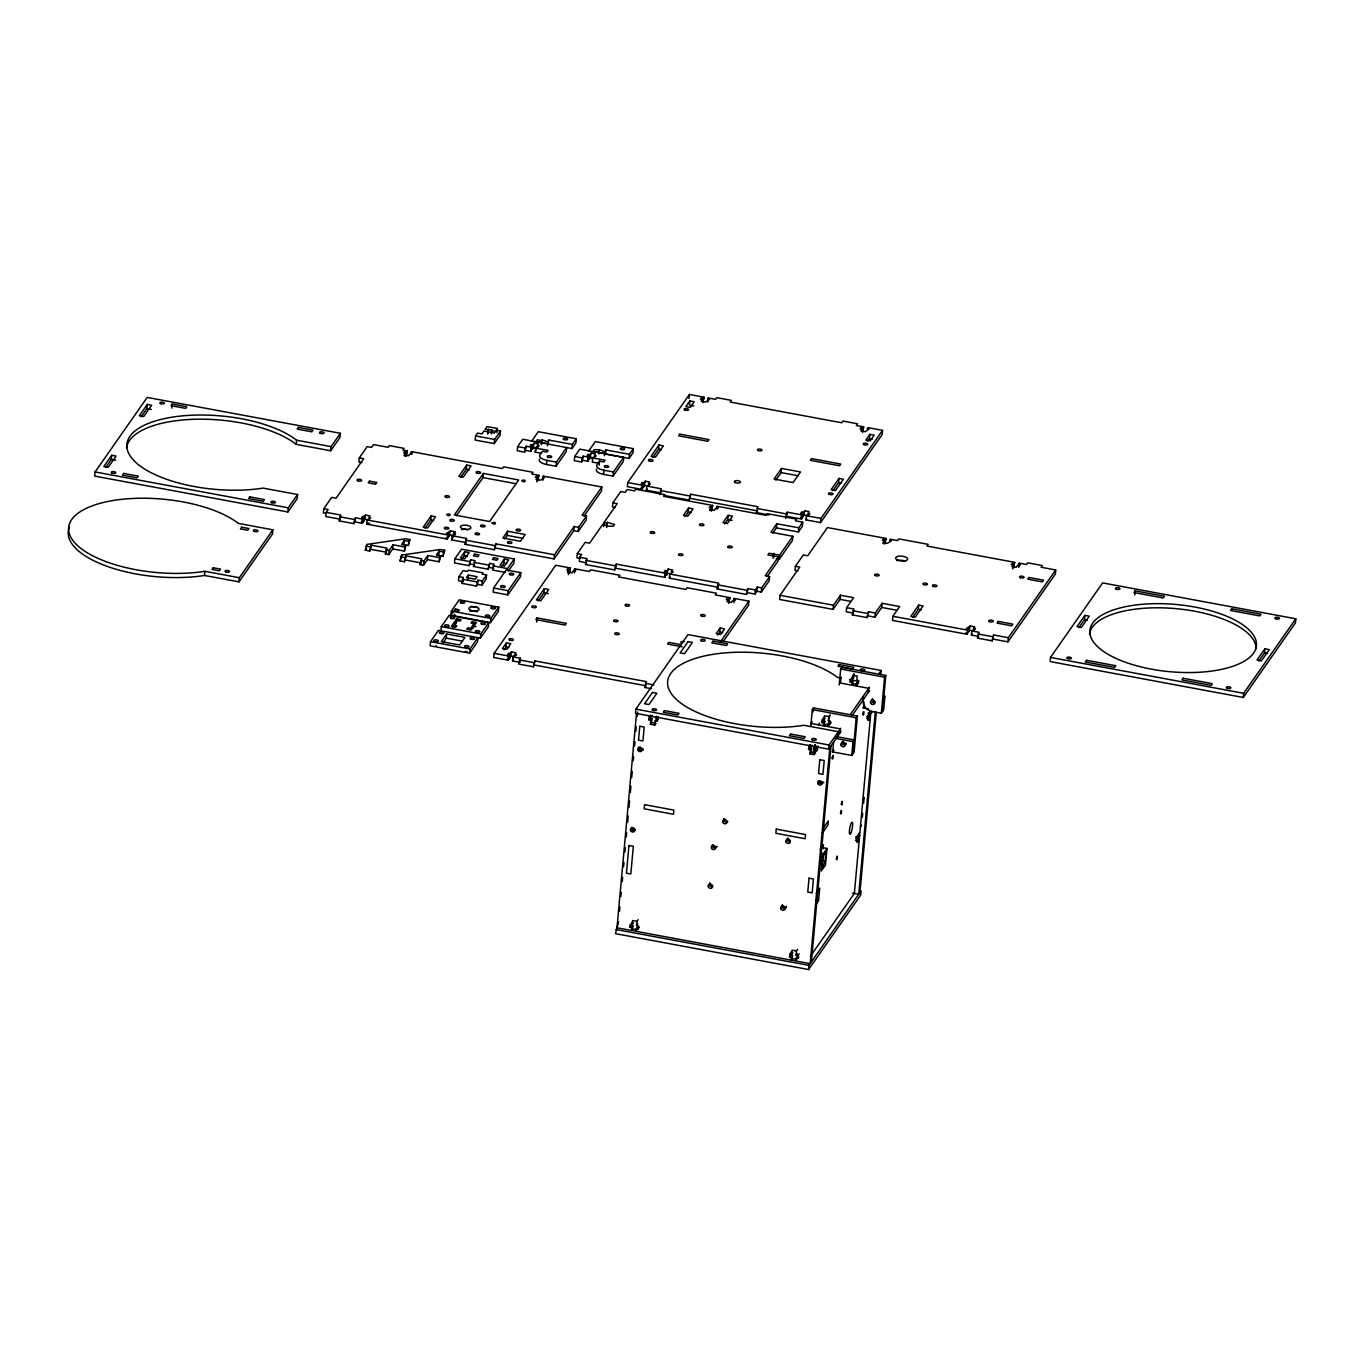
<?xml version="1.0" encoding="UTF-8"?>
<svg xmlns="http://www.w3.org/2000/svg" width="1364" height="1364" viewBox="0 0 1364 1364"><rect width="100%" height="100%" fill="white"/><g stroke="black" fill="none" stroke-linecap="round" stroke-linejoin="round"><path stroke-width="1.5" d="M95.071 471.944L94.696 476.104L287.872 511.977L297.182 498.678L297.557 494.518L263.064 488.107A91.269 36.828 5.2 0 1 138.889 465.039A91.269 36.828 5.2 0 1 172.393 417.128A91.269 36.828 5.2 0 1 296.568 440.197L331.06 446.608L340.386 433.292L147.21 397.418L95.071 471.944L288.247 507.817L297.557 494.518M105.693 467.477L111.337 459.412L111.712 455.252L116.093 456.07L108.199 467.358L103.817 466.539L111.712 455.252M141.225 416.668L146.869 408.603L147.261 404.443L151.643 405.261L143.749 416.549L139.35 415.73L147.261 404.443M171.847 408.126L172.222 403.983L186.851 406.694L185.675 408.382L171.029 405.671L172.222 403.983M204.481 575.472L204.856 571.311A91.269 36.828 5.2 0 1 80.681 548.243A91.269 36.828 5.2 0 1 114.201 500.332A91.269 36.828 5.2 0 1 238.359 523.401L272.868 529.812L272.493 533.972L238.973 581.865L204.481 575.472A91.269 36.828 5.2 0 1 107.5 566.469A91.269 36.828 5.2 0 1 69.342 527.288M238.973 581.865L239.348 577.722L272.868 529.812M287.872 511.977L288.247 507.817M340.386 433.292L339.994 437.452L330.685 450.768L296.193 444.357L296.568 440.197M361.835 462.601L358.903 462.055L359.295 457.895L363.677 458.713L336.038 498.235L331.64 497.417L323.745 508.704L323.37 512.864L326.286 513.41M330.685 450.768L331.06 446.608M323.745 508.704L328.127 509.522L326.149 512.353L325.774 516.513L340.42 519.224L339.227 520.912L353.856 523.64L355.424 517.791L362.739 519.138L363.54 518.013L361.63 517.655L365.586 515.081L369.968 515.899L368.792 517.587L370.701 517.945L367.138 519.957L366.763 524.117L447.239 539.07L448.415 533.784L446.505 533.426L450.461 530.835L454.86 531.653L454.468 535.813M339.227 520.912L340.795 515.063L326.149 512.353M353.856 523.64L355.424 517.791M362.5 516.41L362.125 520.571L364.018 520.929L365.586 515.081M355.049 521.935L362.364 523.299L362.739 519.138M362.364 523.299L363.54 518.013M364.018 520.929L364.41 516.768M392.713 548.942L404.426 551.107L405.995 545.259L404.801 546.947L393.105 544.782L392.713 548.942L388.774 554.585L385.398 553.954L386.967 548.106L371.315 545.191L369.746 551.056L365.347 550.238L366.916 544.389L405.551 538.797L409.933 539.615L408.382 545.464L401.596 544.441L404.358 540.502L408.757 541.303L409.933 539.615M369.746 551.056L371.315 545.191M388.774 554.585L389.149 550.425L393.105 544.782M404.136 455.781L406.046 456.139L407.205 450.853L402.823 450.035L404 448.347L389.371 445.619L388.177 447.307L373.548 444.596L371.571 447.426L367.189 446.608L359.295 457.895M407.205 450.853L406.046 456.139M439.106 551.175L436.344 555.131L440.725 555.949L439.549 557.637L427.836 555.455L427.461 559.615L423.505 565.259L420.146 564.645L421.715 558.797L406.046 555.881L404.494 561.729L400.095 560.911L401.664 555.063L440.299 549.487L444.681 550.289L443.112 556.154L438.731 555.336L439.106 551.175L443.505 551.994L444.681 550.289M401.664 555.063L400.095 560.911M403.983 544.645L404.358 540.502M404.426 551.107L404.801 546.947M404.494 561.729L406.046 555.881M408.382 545.464L408.757 541.303M423.505 565.259L423.897 561.116L427.836 555.455M425.125 528.124L430.768 520.059L431.16 515.899L435.542 516.717L427.648 528.004L423.249 527.186L431.16 515.899M440.93 630.765L441.305 626.622L449.199 615.317L488.721 622.666L488.346 626.826L480.435 638.113L438.424 630.356L430.53 641.66L430.137 645.803L469.659 653.151L477.553 641.864L477.929 637.704L470.034 648.991L469.659 653.151M427.461 559.615L439.174 561.798L439.549 557.637M440.725 555.949L439.174 561.798M443.112 556.154L443.505 551.994M447.239 539.07L448.415 533.784M449.285 532.54L448.892 536.7L450.461 530.835M406.421 451.978L404.511 451.62L403.642 452.865L405.398 453.189L404.221 454.894L408.603 455.695L409.797 454.007L411.689 454.365L412.559 453.121L410.666 452.763L411.451 451.637L502.481 468.551L503.657 466.846L532.932 472.285L531.738 473.973L539.07 475.337L538.269 476.462L536.376 476.121L535.506 477.349L537.263 477.69L536.069 479.378L540.468 480.196L544.424 477.605L542.514 477.264L543.298 476.121L601.848 486.999L582.087 515.234L586.486 516.052L578.592 527.339L574.193 526.521L554.449 554.756L495.916 543.878L494.348 549.726L465.073 544.287L466.266 542.599L451.637 539.888L452.013 535.728L455.576 533.699L453.666 533.358L453.291 537.518M443.078 642.683L446.25 638.147L446.625 633.987L464.919 637.397L459.634 644.95L441.339 641.557L446.625 633.987M508.278 571.141L513.87 563.144L514.245 558.984L461.561 549.198L454.843 558.797L454.468 562.957L469.097 565.685L470.665 559.82L475.064 560.638L473.496 566.486L488.124 569.214L489.693 563.366L494.075 564.184L492.523 570.033L505.055 572.351M450.973 615.249L451.348 611.089L459.242 599.802L498.764 607.151L498.389 611.294L490.477 622.598L450.973 615.249L455.491 608.804M460.674 477.315L466.317 469.25L466.693 465.09L471.092 465.908L463.197 477.195L458.798 476.377L466.693 465.09M458.901 576.648L458.526 580.808L462.908 581.627L463.283 577.466L458.901 576.648L463.129 570.612L467.511 571.431L468.415 570.135L483.061 572.846L482.14 574.142L486.539 574.96L486.164 579.12L481.935 585.156L477.536 584.338L476.36 586.043L461.731 583.315L463.283 577.466M456.684 618.813L451.399 626.383L455.781 627.201L456.769 625.786L453.837 625.241L457.162 620.501L460.094 621.046L461.066 619.631L456.684 618.813L456.309 622.973L453.138 627.508M465.073 544.287L466.641 538.439L452.013 535.728M462.208 558.984L464.391 555.864L464.766 551.721L469.165 552.522L464.817 558.746L460.418 557.927L464.766 551.721M491.756 429.796L491.228 430.53L495.626 431.348L494.433 433.036L483.896 431.075L481.935 433.905L477.536 433.087L475.559 435.9L475.183 440.061L494.211 443.59L500.128 435.133L500.52 430.973L496.121 430.154L497.314 428.467L487.067 426.557L485.09 429.387L491.756 429.796L491.364 433.94M467.903 579.206L468.295 575.045L477.076 576.682L475.286 579.223L466.505 577.586L468.295 575.045M469.097 565.685L470.665 559.82M456.377 515.677L483.027 477.588L483.402 473.427L518.678 479.975L489.608 521.525L454.331 514.978L483.402 473.427M487.63 434.076L488.022 429.933M488.159 433.343L488.534 429.2M476.36 586.043L477.929 580.177L482.31 580.996L486.539 574.96M477.536 584.338L477.929 580.177M473.615 627.781L473.99 623.621L471.057 623.075L472.046 621.677L476.445 622.478L471.143 630.049L466.761 629.23L467.75 627.832L470.665 628.361L473.99 623.621M494.211 443.59L494.586 439.447L500.52 430.973M481.935 585.156L482.31 580.996M496.922 432.627L497.314 428.467M480.435 638.113L480.827 633.953L488.721 622.666M488.124 569.214L489.693 563.366M494.348 549.726L495.916 543.878M490.477 622.598L490.869 618.438L498.764 607.151M493.563 588.003L493.188 592.164L507.817 594.875L520.451 576.802L520.826 572.658L506.197 569.93L493.563 588.003L508.192 590.714L520.826 572.658M570.357 567.97L569.18 573.272L570.357 567.97L555.728 565.259L494.109 653.339L493.734 657.499L508.363 660.21L509.539 654.925L507.63 654.567L511.585 651.992L515.984 652.81L514.791 654.498L516.547 654.822L512.983 656.834L512.608 660.994L519.923 662.358L520.298 658.198L512.983 656.834M501.73 566.316L503.896 563.213L504.271 559.052L508.67 559.871L504.322 566.077L499.94 565.259L504.271 559.052M504.851 538.797L507.22 535.404L507.613 531.244L525.174 534.518L520.434 541.286L502.873 538.03L507.613 531.244M531.5 441.373L538.269 431.689L576.324 438.765L575.949 442.925L571.993 448.568L522.77 439.259L517.638 446.608L517.263 450.768L524.577 452.115L526.146 446.267L531.261 447.222L532.045 446.096L530.153 445.738L531.022 444.493L532.915 444.852L534.108 443.164L538.49 443.965L537.314 445.67L539.206 446.028L535.643 448.04L535.268 452.2L541.491 453.342M507.817 594.875L508.192 590.714M504.049 649.844L506.027 647.013L506.402 642.853L510.784 643.672L506.845 649.315L502.446 648.497L506.402 642.853M524.577 452.115L526.146 446.267M508.499 653.322L508.124 657.482L510.017 657.84L511.585 651.992M508.363 660.21L509.539 654.925M510.017 657.84L510.409 653.68M525.754 450.427L530.886 451.382L531.261 447.222M532.045 446.096L530.886 451.382M513.785 655.709L512.608 660.994M530.63 448.654L532.54 449.012L532.915 444.852M532.54 449.012L534.108 443.164M536.444 446.915L535.268 452.2M520.298 658.198L518.746 664.046L533.375 666.774L534.944 660.926L646.451 681.625L644.882 687.49L651.157 688.649M536.87 481.833L537.263 477.69M538.269 476.462L537.893 480.622L539.07 475.337M541.252 444.766L542.139 439.873L547.765 441.748L548.959 440.061L572.369 444.408L576.324 438.765M541.764 444.033L542.139 439.873M542.923 480.281L543.298 476.121M556.018 466.266L556.41 462.106L566.674 447.426L566.299 451.586L556.018 466.266L546.521 464.493L546.896 460.333A9.889 3.99 5.2 0 1 539.939 454.894L542.514 451.228L546.913 452.047L548.089 450.342L532.079 447.528M548.959 440.061L547.39 445.909M536.683 622.086L537.058 617.926L566.333 623.365L565.139 625.07L535.882 619.631L537.058 617.926M533.375 666.774L534.944 660.926M538.286 600.876L543.929 592.811L544.304 588.651L548.703 589.47L540.809 600.774L536.41 599.955L544.304 588.651M495.541 548.038L554.074 558.916L554.449 554.756M571.993 448.568L572.369 444.408M596.614 468.943A9.889 3.99 5.2 0 0 603.553 474.382L613.067 476.138L623.348 461.458L623.723 457.315L579.819 449.148L574.687 456.497L574.295 460.657L581.627 462.004L583.178 456.156L588.31 457.111L589.095 455.985L587.185 455.627L588.054 454.382L589.964 454.741L591.158 453.053L595.539 453.854L594.363 455.559L596.256 455.9L592.692 457.929L592.317 462.089L598.54 463.231M568.311 574.5L568.703 570.357L566.793 569.999L567.663 568.754L569.572 569.112M554.074 558.916L573.818 530.681L574.193 526.521M581.627 462.004L583.178 456.156M574.363 572.948L574.738 568.788L589.384 571.516L590.561 569.811L619.836 575.25L618.642 576.955L685.956 589.453L687.149 587.765L716.424 593.187L715.23 594.892L729.859 597.603L728.7 602.888L729.859 597.603M573.818 530.681L578.2 531.5L578.592 527.339M607.44 522.378L606.554 527.271L607.44 522.378L614.533 524.526L613.357 526.231L608.446 526.146L602.82 524.27L589.589 543.179L585.19 542.361L577.296 553.665L576.921 557.825L579.836 558.353M582.803 460.316L587.935 461.271L588.31 457.111M577.296 553.665L581.695 554.483L579.717 557.296L579.342 561.457L586.656 562.821M589.095 455.985L587.935 461.271M587.679 458.543L589.589 458.901L589.964 454.741M589.589 458.901L591.158 453.053M586.486 516.052L586.111 520.196L578.2 531.5M579.717 557.296L587.032 558.66L585.463 564.508L614.738 569.947L616.289 564.099L665.325 573.204L666.109 572.079L664.217 571.721L665.069 570.476L666.979 570.834L668.172 569.129L672.554 569.947L671.378 571.652L673.27 571.993L669.707 574.022L669.332 578.166L718.351 587.287L717.174 588.975L746.432 594.414L748.001 588.566L755.315 589.913L757.293 587.1L761.692 587.918L769.586 576.614L765.187 575.796L778.418 556.887L767.881 554.926L769.074 553.238L779.611 555.199L792.842 536.274L770.882 532.199L776.815 523.742L798.758 527.817L802.714 522.173L795.4 520.809L796.576 519.121L767.318 513.682L766.125 515.37L717.106 506.266L716.322 507.391L718.214 507.749L717.345 508.994L715.452 508.636L714.259 510.324L709.877 509.522L711.053 507.817L709.161 507.459L712.707 505.447L663.688 496.343L664.882 494.655L635.607 489.216L634.431 490.904L627.099 489.54L625.138 492.37L620.739 491.552L612.845 502.839L612.47 506.999L615.386 507.544M598.813 453.922L599.188 449.762L604.815 451.637L606.008 449.95L629.418 454.297L633.356 448.654L595.318 441.578L588.549 451.262M599.188 465.277L599.563 461.117L603.945 461.936L605.139 460.231L592.692 457.929M604.44 455.798L604.815 451.637M601.848 486.999L601.456 491.159L584.048 516.069M603.553 474.382L603.945 470.222A9.889 3.99 5.2 0 1 596.989 464.783L599.563 461.117M606.008 449.95L605.616 454.11L629.043 458.457L632.981 452.814L633.356 448.654M603.621 526.726L603.996 522.582L617.227 503.657L612.845 502.839M613.067 476.138L613.442 471.995L623.723 457.315M614.738 569.947L616.289 564.099M629.043 458.457L629.418 454.297M704.012 397.197L702.852 402.482L704.012 397.197L689.383 394.469L627.764 482.549L627.389 486.709L642.018 489.42L643.194 484.135L641.285 483.777L642.154 482.549L644.064 482.89L645.24 481.202L649.639 482.021L648.446 483.709L650.355 484.067L646.792 486.078L646.417 490.239L661.046 492.95L659.869 494.655L661.421 488.806L646.792 486.078M642.154 482.549L641.779 486.692L643.689 487.05L645.24 481.202M642.018 489.42L643.194 484.135M643.689 487.05L644.064 482.89M652.947 457.247L658.59 449.182L658.983 445.022L663.364 445.84L655.47 457.128L651.071 456.326L658.983 445.022M618.574 921.859L615.437 933.641L808.596 969.531L860.735 895.006L861.11 890.845L808.988 965.371L808.596 969.531M880.786 674.634L881.161 670.474L688.002 634.601L635.863 709.127L635.488 713.287L828.664 749.16L841.128 731.343M636.477 713.713L616.988 927.793L631.634 930.521L633.067 926.054L631.157 925.696L629.98 927.384L631.89 927.742L633.067 926.054M619.529 911.271L619.921 907.026M620.876 896.421L621.268 892.192M622.24 881.587L622.615 877.342M623.587 866.754L623.962 862.508M624.934 851.92L625.326 847.675M626.281 837.07L626.673 832.841M627.628 822.236L628.207 815.877M628.992 807.403L629.554 801.043M630.338 792.569L630.918 786.21M631.685 777.719L632.265 771.359M633.22 760.771L633.612 756.526M634.584 745.938L634.959 741.692M635.931 731.087L636.306 726.859M637.278 716.253L637.67 712.008M635.113 829.312L632.197 828.766L632.026 830.574L633.067 827.539M639.341 750.183L639.511 748.393L642.427 748.938M640.21 748.955L640.381 747.148M629.98 927.384L630.253 924.332L632.163 924.69L633.339 923.002L631.447 922.644M648.872 719.783L650.065 718.078L651.958 718.436L650.781 720.124L648.872 719.783L649.145 716.731L651.054 717.089L652.231 715.384M650.065 718.078L650.338 715.026M631.634 930.521L631.89 927.742M632.163 924.69L632.538 920.529L636.937 921.348L638.113 919.66M650.406 724.284L651.583 722.596L655.982 723.414L654.788 725.102L650.406 724.284L650.781 720.124M651.583 722.596L651.958 718.436M615.914 568.259L664.95 577.364L665.325 573.204M666.109 572.079L664.95 577.364M664.694 574.636L666.604 574.994L666.979 570.834M666.604 574.994L668.172 569.129M636.272 928.56L638.182 928.918L639.358 927.213L637.465 926.872L636.016 931.322L791.137 960.137L792.586 955.67L790.677 955.329L789.483 957.016L791.393 957.375L792.586 955.67M638.182 928.918L638.454 925.866L636.545 925.508L636.937 921.348M654.788 725.102L655.163 720.942L656.357 719.254L658.113 719.578L656.919 721.266L655.163 720.942M637.21 929.634L637.465 926.872M656.919 721.266L658.386 716.526M689.008 398.629L689.383 394.469M689.826 400.931L685.87 406.574L690.269 407.393L694.208 401.749L689.826 400.931L689.434 405.091L693.833 405.909M664.046 495.422L689.127 500.094L690.696 494.228L758.009 506.743L756.44 512.591L768.989 514.927M685.154 516.547L688.24 512.148L688.615 507.988L692.997 508.806L687.865 516.138L683.483 515.336L688.615 507.988M689.127 500.094L690.696 494.228M707.882 402.141L708.257 397.981L715.571 399.345L716.765 397.64L731.394 400.368L730.217 402.056L841.724 422.772L842.901 421.067L857.547 423.795L856.353 425.483L863.668 426.847L862.508 432.132L863.668 426.847M709.638 510.375L711.548 510.733L711.923 506.573M712.707 505.447L711.548 510.733M717.174 588.975L718.743 583.127L669.707 574.022M724.659 523.895L727.745 519.479L728.12 515.336L732.519 516.138L727.387 523.486L722.988 522.668L728.12 515.336M717.805 634.993L719.783 632.18L720.158 628.02L724.557 628.838L720.601 634.482L716.219 633.663L720.158 628.02M733.883 602.581L734.258 598.421L748.887 601.132L748.512 605.292L723.142 641.557M746.432 594.414L748.001 588.566M747.625 592.709L754.94 594.073L755.315 589.913M754.94 594.073L756.918 591.26L757.293 587.1M756.918 591.26L761.3 592.061L761.692 587.918M769.586 576.614L769.211 580.774L761.3 592.061M773.081 558.217L773.456 554.057M773.593 557.484L773.985 553.324M775.826 480.162L781.129 472.592L781.504 468.432L800.532 471.961L793.098 482.566L774.087 479.037L781.504 468.432M772.877 532.966L776.44 527.885L776.815 523.742M778.418 556.887L778.043 561.047L767.216 576.529M776.304 558.814L779.236 559.359L779.611 555.199M787.284 512.182L785.715 518.03L787.284 512.182L801.913 514.893L802.697 513.768L800.804 513.41L801.674 512.165L803.567 512.523L804.76 510.835L809.142 511.653L807.965 513.341L809.858 513.699L806.312 515.711L805.919 519.872L820.565 522.582L882.167 434.502L882.542 430.359L867.913 427.631L867.129 428.756L869.021 429.114L865.219 431.723L860.82 430.905L862.014 429.217L860.104 428.859L860.974 427.614L862.883 427.972M797.94 570.953L795.024 570.425L795.4 566.265L799.781 567.083L780.038 595.301L779.662 599.461L833.08 609.384L840.071 599.393L840.446 595.233L853.608 597.671L846.618 607.679L846.243 611.822L853.557 613.186L852.381 614.891L867.01 617.602L868.578 611.754L875.313 612.999L882.099 603.297L899.66 606.554L892.874 616.255L892.482 620.415L966.974 634.26L968.15 628.975L966.241 628.616L970.196 626.025L974.595 626.843L974.22 631.003M792.842 536.274L792.467 540.434L779.236 559.359M776.44 527.885L798.383 531.977L798.758 527.817M801.674 512.165L801.299 516.325L803.191 516.683L804.76 510.835M786.909 516.342L801.538 519.053L801.913 514.893M801.538 519.053L802.697 513.768M802.714 522.173L802.339 526.316L798.383 531.977M803.191 516.683L803.567 512.523M820.565 522.582L820.94 518.422L882.542 430.359M789.483 957.016L790.949 952.277L792.859 952.635L791.666 954.323L789.773 953.965M808.528 749.433L809.994 744.693L808.528 749.433L810.438 749.791L811.614 748.086L809.722 747.745M810.864 725.597L812.313 709.587L813.507 707.882L857.393 716.032L854.12 752.076L851.75 755.468L832.245 751.837M790.677 955.329L790.949 952.277M813.132 711.889L813.507 707.882M791.137 960.137L791.393 957.375M791.666 954.323L792.058 950.162L796.44 950.981L797.633 949.293M814.819 750.609L816.576 750.933L817.769 749.228L816.013 748.904L814.819 750.609L814.444 754.752L810.063 753.951L810.438 749.791M810.063 753.951L811.614 748.086M813.166 754.326L813.882 746.415M832.995 490.631L838.638 482.566L839.013 478.406L843.412 479.224L835.501 490.511L831.119 489.693L839.013 478.406M814.7 748.683L815.075 744.727M795.792 958.193L797.684 958.534L798.878 956.846L796.968 956.488L795.536 960.955L810.165 963.683L829.841 747.472M799.151 953.794L797.957 955.499L796.064 955.141L796.44 950.981M818.042 746.176L816.866 747.881L814.956 747.523L815.212 744.761M797.684 958.534L797.957 955.499M816.576 750.933L816.866 747.881M821.844 722.63L823.021 720.925L824.93 721.283L823.737 722.971L821.844 722.63L822.117 719.578L824.027 719.936L825.203 718.231M833.08 609.384L833.455 605.224L840.446 595.233M823.021 720.925L823.31 717.873M812.245 721.744L811.051 723.432L823.498 725.75L823.737 722.971M824.027 719.936L824.402 715.776L828.783 716.577L829.977 714.889L828.408 720.738L830.318 721.096L830.045 724.148L828.136 723.79L827.88 726.569L840.326 728.87L839.934 733.031M824.93 721.283L823.498 725.75M828.408 720.738L828.783 716.577M828.664 749.16L829.039 745L840.736 728.274M811.358 961.978L831.034 745.784M816.218 903.923L818.553 900.581L819.696 888.117L816.201 893.113M823.106 848.766L823.481 844.606L820.088 849.448M833.626 742.033L832.722 751.922L833.916 750.234M839.235 685.035L840.684 669.008L841.878 667.32L885.782 675.47L882.508 711.514M840.599 681.335L840.974 677.328M825.322 861.076L825.425 852.5L823.242 855.603L822.117 868.084L825.322 861.076L821.759 860.411M826.993 848.442L825.476 865.083L821.333 870.999L822.85 854.376L826.993 848.442L821.06 847.351M837.973 735.861L838.349 731.701L803.856 725.29A91.269 36.828 5.2 0 1 679.681 702.221A91.269 36.828 5.2 0 1 713.184 654.311A91.269 36.828 5.2 0 1 837.36 677.379L841.418 678.13M852.381 614.891L853.949 609.026L846.618 607.679M867.47 441.356L869.448 438.526L869.823 434.366L874.205 435.184L870.266 440.828L865.867 440.009L869.823 434.366M850.215 682.051L851.409 680.363L853.301 680.721L852.125 682.409L850.215 682.051L850.505 678.999L852.398 679.357L853.591 677.669L853.966 673.509M840.616 681.182L839.423 682.87L851.869 685.188L852.125 682.409M852.398 679.357L852.773 675.197L857.172 676.015L856.797 680.176L858.689 680.534L858.416 683.586L856.507 683.228L856.268 685.99L868.697 688.308L868.322 692.469M853.301 680.721L851.869 685.188M851.75 755.468L853.012 741.607L854.205 739.902L836.183 736.56M852.943 753.763L856.217 717.737L857.393 716.032M867.01 617.602L868.578 611.754M863.446 697.055L863.105 700.653A9.889 8.815 35 0 0 871.801 711.428L881.314 713.202L883.684 709.809L884.946 695.947L883.753 697.652M864.009 702.034L863.48 707.967L864.657 706.279M868.203 615.914L874.938 617.159L875.313 612.999M882.9 543.366L884.81 543.707L885.969 538.422L827.437 527.561L807.693 555.779L803.294 554.96L795.4 566.265M867.572 715.469L870.505 716.015L859.78 833.813L858.996 834.956L859.149 833.148L856.933 837.888L856.558 842.048L857.734 840.343L857.581 842.151L859.405 837.973L856.473 837.428M870.88 711.855L869.38 712.434L867.657 720.09L868.834 718.385L868.68 720.192L870.505 716.015M885.969 538.422L884.81 543.707M859.405 837.973L854.358 893.42L810.438 956.181M862.321 817.275L862.679 813.319M863.582 803.413L864.111 797.48L862.935 799.168M874.938 617.159L881.724 607.44L882.099 603.297M875.33 711.94L858.74 894.238L852.466 893.062M859.934 892.533L876.319 712.366M881.314 713.202L884.588 677.175L885.782 675.47M912.669 617.329L918.313 609.265L918.688 605.105L923.087 605.923L915.193 617.21L910.794 616.409L918.688 605.105M966.974 634.26L968.15 628.975M969.02 627.73L968.645 631.89L970.196 626.025M885.185 539.547L883.275 539.206L882.406 540.451L884.315 540.792L883.122 542.497L887.521 543.315L891.476 540.724L889.567 540.366L890.368 539.24L897.683 540.604L898.859 538.899L928.134 544.338L926.94 546.043L1014.748 562.343L1011.184 564.372L1013.094 564.713L1011.9 566.418L1016.299 567.219L1017.476 565.531L1019.385 565.889L1020.255 564.645L1018.345 564.287L1019.147 563.162L1026.461 564.526L1027.638 562.821L1042.284 565.548L1041.09 567.236L1055.719 569.964L1008.337 637.704L993.691 634.993L992.139 640.841L977.494 638.13L978.687 636.425L971.373 635.078L971.748 630.918L975.311 628.889L973.402 628.548L974.595 626.843M977.494 638.13L979.062 632.265L971.748 630.918M992.139 640.841L993.691 634.993M1012.719 568.873L1013.094 564.713M1013.964 563.468L1013.588 567.629L1014.748 562.343M993.316 639.153L1007.962 641.864L1008.337 637.704M1018.755 567.322L1019.147 563.162M1055.719 569.964L1055.344 574.108L1007.962 641.864M1050.502 657.431L1050.127 661.574L1243.286 697.464L1295.425 622.939L1295.8 618.779L1102.624 582.905L1050.502 657.431L1243.661 693.304L1295.8 618.779M1078.89 627.559L1084.533 619.495L1084.909 615.334L1089.29 616.153L1081.396 627.44L1076.997 626.622L1084.909 615.334M1134.729 594.994L1135.104 590.851L1164.379 596.273L1163.185 597.978L1133.927 592.539L1135.104 590.851M1243.286 697.464L1243.661 693.304M1258.887 660.994L1264.53 652.93L1264.905 648.77L1269.287 649.588L1261.393 660.875L1257.011 660.057L1264.905 648.77M366.763 524.117L367.547 522.992L369.439 523.333M365.347 550.238L366.541 548.55M385.398 553.954L386.592 552.267L370.923 549.351M420.146 564.645L421.323 562.94L405.671 560.041M453.666 533.358L454.86 531.653M451.637 539.888L452.422 538.746M461.731 583.315L462.908 581.627M473.496 566.486L474.672 564.798L470.29 563.98M514.245 558.984L507.527 568.583L492.898 565.872M599.188 449.762L594.278 449.677L593.101 451.382L603.638 453.325M568.703 570.357L567.509 572.045L571.908 572.863L573.085 571.158L574.994 571.516L575.864 570.271L573.954 569.93L574.738 568.788M708.257 397.981L707.473 399.106L709.365 399.464L705.563 402.073L701.164 401.255L702.358 399.567L700.448 399.209L701.318 397.964L703.227 398.322M646.417 490.239L647.201 489.113M669.332 578.166L670.116 577.04M756.44 512.591L757.634 510.903L690.32 498.389M644.882 687.49L646.076 685.785L534.552 665.069M734.258 598.421L733.474 599.546L735.367 599.904L734.497 601.149L732.604 600.791L731.411 602.479L727.029 601.677L728.206 599.972L726.296 599.631L727.165 598.387L729.075 598.728M656.476 716.168L655.3 717.873L657.192 718.214M639.511 748.393L638.71 749.518L643.109 750.336M719.902 642.58L748.887 601.132M805.919 519.872L806.721 518.746M632.197 828.766L631.396 829.909L634.328 830.454M636.545 925.508L637.738 923.82M723.67 821.674L724.454 820.548M818.366 724.796L819.559 723.108M811.904 745.051L810.71 746.739L808.818 746.381M828.136 723.79L829.312 722.102L831.222 722.46L830.045 724.148M856.507 683.228L857.7 681.54M827.88 726.569L829.073 724.864M856.268 685.99L857.444 684.302M814.956 747.523L816.132 745.835M850.318 714.583L869.465 687.217M878.842 673.816L881.161 670.474M852.33 715.316L869.499 690.764M822.663 829.005L828.306 820.94L827.931 825.084L822.287 833.148M971.373 635.078L972.157 633.936M821.878 857.274L822.85 855.859M821.367 862.815L822.356 861.4M860.411 826.891L861.588 825.203M796.064 955.141L797.241 953.436M869.448 438.526L872.363 439.072M838.638 482.566L841.554 483.112M658.59 449.182L661.523 449.728M781.129 472.592L798.247 475.763M541.627 440.606L537.228 439.788L536.052 441.493L546.589 443.436M475.559 435.9L494.586 439.447M590.765 457.196L593.698 457.741M533.733 447.307L538.115 448.125M589.129 457.417L593.306 458.202M574.687 456.497L582.002 457.861M517.638 446.608L524.952 447.972M603.945 470.222L613.442 471.995M546.896 460.333L556.41 462.106M644.865 485.362L649.264 486.181M804.385 514.995L808.767 515.797M627.764 482.549L642.41 485.26M806.312 515.711L820.94 518.422M660.244 490.494L689.502 495.933M756.832 508.431L786.09 513.87M640.909 487.937L642.819 488.295M800.429 517.57L802.322 517.928M146.869 408.603L151.268 409.422M466.317 469.25L469.25 469.796M688.24 512.148L691.156 512.693M727.745 519.479L732.144 520.298M483.027 477.588L516.223 483.743M603.996 522.582L606.929 523.128M1084.533 619.495L1087.449 620.04M1264.53 652.93L1267.446 653.475M111.337 459.412L115.718 460.231M918.313 609.265L921.246 609.81M430.768 520.059L433.701 520.605M507.22 535.404L522.838 538.303M840.071 599.393L851.358 601.49M881.724 607.44L897.324 610.339M667.78 573.289L670.713 573.835M969.821 630.185L972.754 630.731M780.038 595.301L833.455 605.224M892.874 616.255L967.349 630.1M365.211 519.241L369.593 520.042M450.086 534.995L453.019 535.541M585.838 560.348L615.113 565.787M717.549 584.815L746.824 590.254M367.138 519.957L447.614 534.91M852.756 610.731L867.385 613.442M977.886 633.97L992.515 636.681M965.865 632.777L967.775 633.135M339.602 516.751L354.248 519.479M465.465 540.144L494.723 545.566M361.255 521.815L363.148 522.173M446.13 537.587L448.04 537.945M464.391 555.864L467.323 556.41M503.896 563.213L506.828 563.758M454.843 558.797L469.489 561.525M473.871 562.343L488.5 565.054M489.318 567.526L493.7 568.328M365.74 546.077L370.121 546.896M385.773 549.794L389.149 550.425M400.47 556.751L404.869 557.569M420.521 560.485L423.897 561.116M543.929 592.811L548.328 593.63M462.106 579.154L476.735 581.882M719.783 632.18L722.715 632.726M840.684 669.008L884.588 677.175M681.318 644.729L668.769 642.393L667.576 644.098L682.222 646.809M471.347 606.281L477.588 607.44M851.682 677.311L853.591 677.669M849.533 679.647L857.649 681.148M451.348 611.089L490.869 618.438M204.856 571.311L239.348 577.722M473.138 626.093L476.07 626.639M441.305 626.622L480.827 633.953M862.986 707.882L868.834 708.973M506.027 647.013L508.942 647.559M446.25 638.147L462.515 641.165M866.788 716.594L869.703 717.14M866.617 718.402L869.55 718.947M812.313 709.587L856.217 717.737M511.21 656.152L514.143 656.698M430.53 641.66L470.034 648.991M494.109 653.339L508.738 656.05M519.121 659.886L533.75 662.614M645.257 683.33L653.629 684.881M507.255 658.727L509.147 659.085M834.99 738.248L853.012 741.607M635.863 709.127L829.039 745M811.239 752.246L815.638 753.064M823.89 782.646L819.508 781.828L818.707 782.953L821.639 783.499M855.688 838.57L858.604 839.116M855.518 840.36L858.45 840.906M723.432 818.946L725.324 819.304M822.39 853.472L825.953 854.137M815.621 900.035L818.553 900.581M615.812 929.498L808.988 965.371M546.521 464.493A9.889 3.99 5.2 0 1 539.564 459.054M436.31 645.871A2.285 0.921 5.2 0 1 435.713 645.854M467.034 651.583A2.285 0.921 5.2 0 1 465.312 651.361M454.945 614.908A2.285 0.921 5.2 0 1 454.348 614.448M469.949 611.311A5.166 2.08 5.2 0 1 477.229 611.873M1089.529 634.107A83.647 33.759 5.2 0 1 1175.086 608.566A83.647 33.759 5.2 0 1 1256.142 648.667M795.894 960.324A2.285 0.921 5.2 0 1 792.467 960.307A2.285 0.921 5.2 0 1 792.467 958.892A2.285 0.921 5.2 0 1 795.894 959.386M636.391 930.691A2.285 0.921 5.2 0 1 632.947 930.674A2.285 0.921 5.2 0 1 632.964 929.259A2.285 0.921 5.2 0 1 636.391 929.771M126.528 447.886A91.269 36.828 5.2 0 1 196.263 419.225A91.269 36.828 5.2 0 1 296.193 444.357M896.983 560.655A6.087 2.455 5.2 0 1 905.56 561.303M682.529 643.297A2.302 0.921 5.2 0 1 681.011 641.933A2.302 0.921 5.2 0 1 684.268 641.728M461.526 529.624A5.32 2.148 5.2 0 1 467.937 529.778M875.228 702.494A2.285 2.029 35 0 1 872.125 701.914A2.285 2.029 35 0 1 872.397 698.965M874.801 701.113A2.285 2.029 35 0 1 872.824 699.186M846.311 743.926A2.285 2.029 35 0 1 842.986 744.591A2.285 2.029 35 0 1 842.833 741.232M846.362 743.295A2.285 2.029 35 0 1 844.163 742.903M843.736 742.476A2.285 2.029 35 0 1 843.259 741.436M790.233 841.656A2.302 2.046 35 0 1 787.488 838.246M716.833 846.226A2.302 2.046 35 0 1 714.156 847.862A2.302 2.046 35 0 1 712.537 844.896M712.485 886.549A2.302 2.046 35 0 1 709.74 883.139M786.295 906.327A2.302 2.046 35 0 1 783.635 908.492A2.302 2.046 35 0 1 782.288 905.065M634.72 830.233A2.285 2.029 35 0 1 631.72 827.3M643.177 748.785A2.285 2.029 35 0 1 640.347 749.757A2.285 2.029 35 0 1 639.034 746.909M823.174 782.22A2.285 2.029 35 0 1 818.912 780.873M727.865 821.401A2.285 2.029 35 0 1 723.977 819.065M869.755 711.94A2.285 2.029 35 0 1 867.743 715.435M858.655 833.898A2.285 2.029 35 0 1 859.013 837.087A2.285 2.029 35 0 1 855.705 836.678M871.102 713.594A2.285 2.029 35 0 1 867.998 713.014M871.681 711.156A2.285 2.029 35 0 1 871.749 712.775M860.002 835.552A2.285 2.029 35 0 1 857.325 835.399M716.731 846.635A2.302 2.046 35 0 1 713.116 845.032M712.605 885.696A2.302 2.046 35 0 1 710.013 883.156M790.353 840.804A2.302 2.046 35 0 1 787.761 838.263M786.21 907.282A2.302 2.046 35 0 1 782.578 905.099M832.159 758.162C833.199 762.323 833.694 750.081 832.159 758.162M836.371 858.843C837.394 862.969 837.888 850.897 836.371 858.843M840.531 813.115C841.554 817.207 842.065 805.254 840.531 813.115M841.349 804.095C842.389 808.255 842.884 796.013 841.349 804.095M862.901 714.207C863.923 718.299 864.435 706.364 862.901 714.207M628.957 845.458L626.434 873.182L630.816 873.983L633.339 846.277L628.957 845.458M639.801 726.262L638.54 740.123L642.938 740.942L644.2 727.08L639.801 726.262M644.575 804.658L644.2 808.818L673.458 814.257L673.833 810.097L644.575 804.658M776.287 829.124L775.894 833.285L805.169 838.724L805.544 834.563L776.287 829.124M809.023 878.194L807.761 892.056L812.143 892.874L813.404 879.013L809.023 878.194M819.798 759.697L818.536 773.558L822.935 774.377L824.197 760.515L819.798 759.697M446.761 514.467C449.932 518.184 452.354 512.284 446.761 514.467M492.131 522.889C495.303 526.606 497.707 520.707 492.131 522.889M521.747 480.537C524.918 484.271 527.339 478.372 521.747 480.537M123.647 473.427L122.453 475.115L137.082 477.826L138.275 476.138L123.647 473.427M249.782 496.854L248.606 498.542L263.235 501.27L264.411 499.565L249.782 496.854M298.358 427.409L297.182 429.097L311.81 431.825L313.004 430.12L298.358 427.409M213.244 567.765L212.068 569.453L219.382 570.817L220.559 569.129L213.244 567.765M241.616 527.203L240.439 528.891L247.754 530.255L248.947 528.55L241.616 527.203M369.474 481.151L368.28 482.856L375.612 484.203L376.788 482.515L369.474 481.151M474.621 554.176L473.427 555.881L477.826 556.683L479.003 554.995L474.621 554.176M493.649 557.723L492.455 559.411L496.854 560.229L498.031 558.524L493.649 557.723M679.801 434.161L678.624 435.849L707.882 441.288L709.075 439.6L679.801 434.161M811.512 458.628L810.335 460.316L839.593 465.755L840.787 464.067L811.512 458.628M652.504 692.435L644.592 703.739L648.991 704.54L656.885 693.253L652.504 692.435M688.053 641.626L680.142 652.913L684.54 653.731L692.435 642.444L688.053 641.626M664.438 710.61L663.245 712.298L677.874 715.009L679.067 713.321L664.438 710.61M713.014 641.165L711.82 642.853L726.466 645.564L727.643 643.876L713.014 641.165M790.574 734.037L789.398 735.725L804.027 738.453L805.203 736.748L790.574 734.037M839.15 664.592L837.973 666.28L852.602 669.008L853.796 667.303L839.15 664.592M998.226 621.438L997.033 623.126L1011.679 625.837L1012.855 624.149L998.226 621.438M1028.967 577.484L1027.791 579.171L1042.42 581.882L1043.596 580.194L1028.967 577.484M1086.528 660.295L1085.335 661.983L1114.61 667.422L1115.786 665.717L1086.528 660.295M1183.117 678.232L1181.923 679.92L1211.198 685.359L1212.374 683.671L1183.117 678.232M1231.692 608.787L1230.499 610.475L1259.773 615.914L1260.95 614.226L1231.692 608.787M563.809 439.498A2.285 0.921 5.2 0 0 567.629 439.378A2.285 0.921 5.2 0 0 564.832 438.032A2.285 0.921 5.2 0 0 563.809 439.498M547.851 457.196A2.285 0.921 5.2 0 0 551.653 457.076A2.285 0.921 5.2 0 0 548.874 455.729A2.285 0.921 5.2 0 0 547.851 457.196M470.751 639.102A2.285 0.921 5.2 0 0 474.553 638.983A2.285 0.921 5.2 0 0 471.774 637.636A2.285 0.921 5.2 0 0 470.751 639.102M440.009 633.408A2.285 0.921 5.2 0 0 443.829 633.271A2.285 0.921 5.2 0 0 441.049 631.941A2.285 0.921 5.2 0 0 440.009 633.408M434.485 641.302A2.285 0.921 5.2 0 0 438.287 641.182A2.285 0.921 5.2 0 0 435.508 639.835A2.285 0.921 5.2 0 0 434.485 641.302M465.209 647.013A2.285 0.921 5.2 0 0 469.028 646.894A2.285 0.921 5.2 0 0 466.249 645.547A2.285 0.921 5.2 0 0 465.209 647.013M450.802 618.369A2.285 0.921 5.2 0 0 454.604 618.233A2.285 0.921 5.2 0 0 451.825 616.903A2.285 0.921 5.2 0 0 450.802 618.369M445.278 626.264A2.285 0.921 5.2 0 0 449.08 626.144A2.285 0.921 5.2 0 0 446.301 624.797A2.285 0.921 5.2 0 0 445.278 626.264M481.526 624.064A2.285 0.921 5.2 0 0 485.345 623.945A2.285 0.921 5.2 0 0 482.566 622.598A2.285 0.921 5.2 0 0 481.526 624.064M476.002 631.975A2.285 0.921 5.2 0 0 479.804 631.856A2.285 0.921 5.2 0 0 477.025 630.509A2.285 0.921 5.2 0 0 476.002 631.975M455.32 610.748A2.285 0.921 5.2 0 0 459.122 610.629A2.285 0.921 5.2 0 0 456.343 609.282A2.285 0.921 5.2 0 0 455.32 610.748M486.044 616.46A2.285 0.921 5.2 0 0 489.847 616.34A2.285 0.921 5.2 0 0 487.067 614.994A2.285 0.921 5.2 0 0 486.044 616.46M491.569 608.549A2.285 0.921 5.2 0 0 495.388 608.429A2.285 0.921 5.2 0 0 492.609 607.082A2.285 0.921 5.2 0 0 491.569 608.549M460.844 602.837A2.285 0.921 5.2 0 0 464.647 602.717A2.285 0.921 5.2 0 0 461.867 601.371A2.285 0.921 5.2 0 0 460.844 602.837M470.307 610.117A5.166 2.08 5.2 0 0 478.934 609.844A5.166 2.08 5.2 0 0 472.626 606.792A5.166 2.08 5.2 0 0 470.307 610.117M501.236 587.066A2.285 0.921 5.2 0 0 505.055 586.946A2.285 0.921 5.2 0 0 502.259 585.599A2.285 0.921 5.2 0 0 501.236 587.066M509.931 574.653A2.285 0.921 5.2 0 0 513.734 574.517A2.285 0.921 5.2 0 0 510.954 573.17A2.285 0.921 5.2 0 0 509.931 574.653M1114.098 657.516A83.647 33.759 5.2 0 0 1253.635 653.049A83.647 33.759 5.2 0 0 1151.71 603.741A83.647 33.759 5.2 0 0 1114.098 657.516M1116.076 589.095A2.285 0.921 5.2 0 0 1119.878 588.975A2.285 0.921 5.2 0 0 1117.099 587.628A2.285 0.921 5.2 0 0 1116.076 589.095M1275.579 618.727A2.285 0.921 5.2 0 0 1279.381 618.608A2.285 0.921 5.2 0 0 1276.602 617.261A2.285 0.921 5.2 0 0 1275.579 618.727M1227.003 688.172A2.285 0.921 5.2 0 0 1230.805 688.053A2.285 0.921 5.2 0 0 1228.026 686.706A2.285 0.921 5.2 0 0 1227.003 688.172M1067.501 658.539A2.285 0.921 5.2 0 0 1071.303 658.42A2.285 0.921 5.2 0 0 1068.524 657.073A2.285 0.921 5.2 0 0 1067.501 658.539M620.859 449.387A2.285 0.921 5.2 0 0 624.661 449.268A2.285 0.921 5.2 0 0 621.882 447.921A2.285 0.921 5.2 0 0 620.859 449.387M604.9 467.085A2.285 0.921 5.2 0 0 608.702 466.965A2.285 0.921 5.2 0 0 605.923 465.618A2.285 0.921 5.2 0 0 604.9 467.085M225.674 571.857A2.285 0.921 5.2 0 0 229.476 571.738A2.285 0.921 5.2 0 0 226.697 570.391A2.285 0.921 5.2 0 0 225.674 571.857M254.045 531.295A2.285 0.921 5.2 0 0 257.864 531.176A2.285 0.921 5.2 0 0 255.085 529.829A2.285 0.921 5.2 0 0 254.045 531.295M160.509 403.591A2.285 0.921 5.2 0 0 164.311 403.471A2.285 0.921 5.2 0 0 161.532 402.124A2.285 0.921 5.2 0 0 160.509 403.591M320.165 433.24A2.285 0.921 5.2 0 0 323.967 433.121A2.285 0.921 5.2 0 0 321.188 431.774A2.285 0.921 5.2 0 0 320.165 433.24M111.916 473.035A2.285 0.921 5.2 0 0 115.735 472.916A2.285 0.921 5.2 0 0 112.956 471.569A2.285 0.921 5.2 0 0 111.916 473.035M271.589 502.685A2.285 0.921 5.2 0 0 275.392 502.566A2.285 0.921 5.2 0 0 272.612 501.219A2.285 0.921 5.2 0 0 271.589 502.685M875.296 575.557A2.285 0.921 5.2 0 0 879.098 575.42A2.285 0.921 5.2 0 0 876.319 574.091A2.285 0.921 5.2 0 0 875.296 575.557M923.581 584.525A2.285 0.921 5.2 0 0 927.401 584.406A2.285 0.921 5.2 0 0 924.621 583.059A2.285 0.921 5.2 0 0 923.581 584.525M989.429 621.592A2.285 0.921 5.2 0 0 993.248 621.455A2.285 0.921 5.2 0 0 990.469 620.109A2.285 0.921 5.2 0 0 989.429 621.592M1020.187 577.637A2.285 0.921 5.2 0 0 1023.989 577.501A2.285 0.921 5.2 0 0 1021.21 576.154A2.285 0.921 5.2 0 0 1020.187 577.637M933.095 586.281A2.285 0.921 5.2 0 0 936.915 586.162A2.285 0.921 5.2 0 0 934.135 584.815A2.285 0.921 5.2 0 0 933.095 586.281M897.359 559.973A6.087 2.455 5.2 0 0 907.503 559.649A6.087 2.455 5.2 0 0 900.087 556.069A6.087 2.455 5.2 0 0 897.359 559.973M614.294 621.387A2.217 0.904 5.2 0 0 617.994 621.268A2.217 0.904 5.2 0 0 615.3 619.955A2.217 0.904 5.2 0 0 614.294 621.387M625.684 605.752A2.302 0.921 5.2 0 0 629.52 605.633A2.302 0.921 5.2 0 0 626.724 604.286A2.302 0.921 5.2 0 0 625.684 605.752M701.369 615.982A2.302 0.921 5.2 0 0 705.205 615.863A2.302 0.921 5.2 0 0 702.409 614.516A2.302 0.921 5.2 0 0 701.369 615.982M532.454 607.372A2.285 0.921 5.2 0 0 536.257 607.253A2.285 0.921 5.2 0 0 533.477 605.906A2.285 0.921 5.2 0 0 532.454 607.372M509.556 640.125A2.285 0.921 5.2 0 0 513.358 640.006A2.285 0.921 5.2 0 0 510.579 638.659A2.285 0.921 5.2 0 0 509.556 640.125M615.352 634.26A2.285 0.921 5.2 0 0 619.154 634.141A2.285 0.921 5.2 0 0 616.375 632.794A2.285 0.921 5.2 0 0 615.352 634.26M684.711 410.001A2.285 0.921 5.2 0 0 688.53 409.882A2.285 0.921 5.2 0 0 685.751 408.535A2.285 0.921 5.2 0 0 684.711 410.001M649.128 460.879A2.285 0.921 5.2 0 0 652.947 460.742A2.285 0.921 5.2 0 0 650.168 459.395A2.285 0.921 5.2 0 0 649.128 460.879M863.889 444.613A2.285 0.921 5.2 0 0 867.692 444.493A2.285 0.921 5.2 0 0 864.912 443.147A2.285 0.921 5.2 0 0 863.889 444.613M829.124 494.297A2.285 0.921 5.2 0 0 832.944 494.177A2.285 0.921 5.2 0 0 830.164 492.83A2.285 0.921 5.2 0 0 829.124 494.297M758.094 450.495A2.285 0.921 5.2 0 0 761.896 450.359A2.285 0.921 5.2 0 0 759.117 449.029A2.285 0.921 5.2 0 0 758.094 450.495M735.247 482.566A3.035 1.228 5.2 0 0 740.311 482.396A3.035 1.228 5.2 0 0 736.611 480.605A3.035 1.228 5.2 0 0 735.247 482.566M461.902 528.516A5.32 2.148 5.2 0 0 470.768 528.243A5.32 2.148 5.2 0 0 464.289 525.106A5.32 2.148 5.2 0 0 461.902 528.516M445.568 497.076A2.285 0.921 5.2 0 0 449.37 496.956A2.285 0.921 5.2 0 0 446.591 495.609A2.285 0.921 5.2 0 0 445.568 497.076M357.76 480.776A2.285 0.921 5.2 0 0 361.562 480.639A2.285 0.921 5.2 0 0 358.783 479.293A2.285 0.921 5.2 0 0 357.76 480.776M476.752 473.018A2.285 0.921 5.2 0 0 480.554 472.899A2.285 0.921 5.2 0 0 477.775 471.552A2.285 0.921 5.2 0 0 476.752 473.018M450.512 520.809A2.285 0.921 5.2 0 0 454.314 520.673A2.285 0.921 5.2 0 0 451.535 519.343A2.285 0.921 5.2 0 0 450.512 520.809M444.988 528.703A2.285 0.921 5.2 0 0 448.79 528.584A2.285 0.921 5.2 0 0 446.011 527.237A2.285 0.921 5.2 0 0 444.988 528.703M481.236 526.504A2.285 0.921 5.2 0 0 485.038 526.385A2.285 0.921 5.2 0 0 482.259 525.038A2.285 0.921 5.2 0 0 481.236 526.504M475.712 534.415A2.285 0.921 5.2 0 0 479.514 534.296A2.285 0.921 5.2 0 0 476.735 532.949A2.285 0.921 5.2 0 0 475.712 534.415M516.751 530.596A2.285 0.921 5.2 0 0 520.554 530.46A2.285 0.921 5.2 0 0 517.774 529.113A2.285 0.921 5.2 0 0 516.751 530.596M508.056 543.008A2.285 0.921 5.2 0 0 511.875 542.889A2.285 0.921 5.2 0 0 509.096 541.542A2.285 0.921 5.2 0 0 508.056 543.008M728.376 547.458A2.285 0.921 5.2 0 0 732.195 547.339A2.285 0.921 5.2 0 0 729.416 545.992A2.285 0.921 5.2 0 0 728.376 547.458M700.073 525.293A2.285 0.921 5.2 0 0 703.875 525.174A2.285 0.921 5.2 0 0 701.096 523.827A2.285 0.921 5.2 0 0 700.073 525.293M650.816 533.051A2.285 0.921 5.2 0 0 654.635 532.932A2.285 0.921 5.2 0 0 651.856 531.585A2.285 0.921 5.2 0 0 650.816 533.051M679.136 555.216A2.285 0.921 5.2 0 0 682.938 555.097A2.285 0.921 5.2 0 0 680.159 553.75A2.285 0.921 5.2 0 0 679.136 555.216M870.624 703.108A2.285 2.029 35 0 0 874.426 703.824A2.285 2.029 35 0 0 872.807 700.346A2.285 2.029 35 0 0 870.624 703.108M841.059 745.375A2.285 2.029 35 0 0 844.862 746.074A2.285 2.029 35 0 0 843.242 742.613A2.285 2.029 35 0 0 841.059 745.375M824.674 725.836A2.285 0.921 5.2 0 0 828.477 725.716A2.285 0.921 5.2 0 0 825.697 724.369A2.285 0.921 5.2 0 0 824.674 725.836M853.046 685.274A2.285 0.921 5.2 0 0 856.848 685.154A2.285 0.921 5.2 0 0 854.069 683.807A2.285 0.921 5.2 0 0 853.046 685.274M701.301 640.773A2.285 0.921 5.2 0 0 705.103 640.654A2.285 0.921 5.2 0 0 702.324 639.307A2.285 0.921 5.2 0 0 701.301 640.773M860.957 670.423A2.285 0.921 5.2 0 0 864.759 670.304A2.285 0.921 5.2 0 0 861.98 668.957A2.285 0.921 5.2 0 0 860.957 670.423M652.708 710.218A2.285 0.921 5.2 0 0 656.527 710.098A2.285 0.921 5.2 0 0 653.748 708.751A2.285 0.921 5.2 0 0 652.708 710.218M812.381 739.868A2.285 0.921 5.2 0 0 816.183 739.748A2.285 0.921 5.2 0 0 813.404 738.401A2.285 0.921 5.2 0 0 812.381 739.868M786.107 842.031A2.302 2.046 35 0 0 789.927 842.73A2.302 2.046 35 0 0 788.307 839.235A2.302 2.046 35 0 0 786.107 842.031M711.497 848.186A2.217 1.978 35 0 0 715.196 848.885A2.217 1.978 35 0 0 713.628 845.51A2.217 1.978 35 0 0 711.497 848.186M708.359 886.924A2.302 2.046 35 0 0 712.178 887.623A2.302 2.046 35 0 0 710.559 884.128A2.302 2.046 35 0 0 708.359 886.924M780.924 908.85A2.302 2.046 35 0 0 784.743 909.566A2.302 2.046 35 0 0 783.124 906.071A2.302 2.046 35 0 0 780.924 908.85M630.611 830.608A2.285 2.029 35 0 0 634.413 831.324A2.285 2.029 35 0 0 632.794 827.846A2.285 2.029 35 0 0 630.611 830.608M637.926 750.234A2.285 2.029 35 0 0 641.728 750.933A2.285 2.029 35 0 0 640.108 747.455A2.285 2.029 35 0 0 637.926 750.234M817.923 783.669A2.285 2.029 35 0 0 821.725 784.368A2.285 2.029 35 0 0 820.105 780.89A2.285 2.029 35 0 0 817.923 783.669M722.869 822.39A2.285 2.029 35 0 0 726.671 823.089A2.285 2.029 35 0 0 725.051 819.611A2.285 2.029 35 0 0 722.869 822.39M851.358 831.955A6.087 1.245 -79.5 0 0 852.227 822.339A6.087 1.245 -79.5 0 0 849.431 830.54A6.087 1.245 -79.5 0 0 851.358 831.955"/></g></svg>
